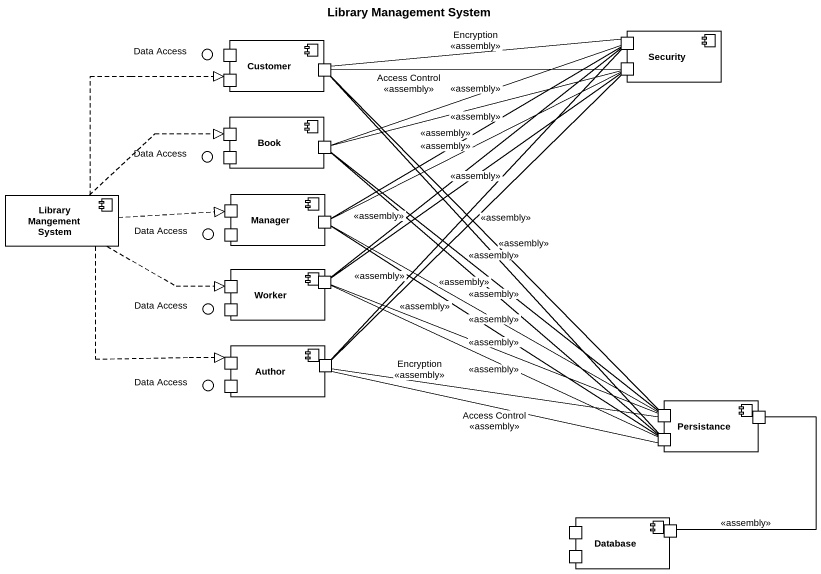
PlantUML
@startuml
title Library Management System
() "Data Access" as Data_Access
component Customer {
  port " " as port1
  port " " as port4
  port " " as port5
}
component Security {
  port " " as port2
  port " " as port3
}
component Book {
  port " " as port6
  port " " as port7
  port " " as port8
}
() "Data Access" as Data_Access_2
component "Library Mangement System" as Library_Mangement_System
component Manager {
  port " " as port9
  port " " as port10
  port " " as port11
}
() "Data Access" as Data_Access_3
component Worker {
  port " " as port12
  port " " as port13
  port " " as port14
}
() "Data Access" as Data_Access_4
component Author {
  port " " as port15
  port " " as port16
  port " " as port17
}
() "Data Access" as Data_Access_5
component Persistance {
  port " " as port18
  port " " as port19
  port " " as port20
}
component "Database" as Database_ {
  port " " as port21
  port " " as port22
  port " " as port23
}
port5 -right- port2 : Access Control\n<<assembly>>
port5 -right- port3 : Encryption\n<<assembly>>
port5 -- port18 : <<assembly>>
port5 -- port20 : <<assembly>>
port8 -right- port2 : <<assembly>>
port8 -right- port3 : <<assembly>>
port8 -- port18 : <<assembly>>
port8 -- port20 : <<assembly>>
Library_Mangement_System .up.|> port4
Library_Mangement_System .right.|> port6
Library_Mangement_System .right.|> port9
Library_Mangement_System .right.|> port12
Library_Mangement_System ..|> port15
port10 -right- port2 : <<assembly>>
port10 -right- port3 : <<assembly>>
port10 -right- port18 : <<assembly>>
port10 -- port20 : <<assembly>>
port13 -up- port2 : <<assembly>>
port13 -up- port3 : <<assembly>>
port13 -right- port18 : <<assembly>>
port13 -right- port20 : <<assembly>>
port16 -up- port2 : <<assembly>>
port16 -up- port3 : <<assembly>>
port16 -right- port18 : Encryption\n<<assembly>>
port16 -right- port20 : Access Control\n<<assembly>>
port19 -- port22 : <<assembly>>
@enduml
